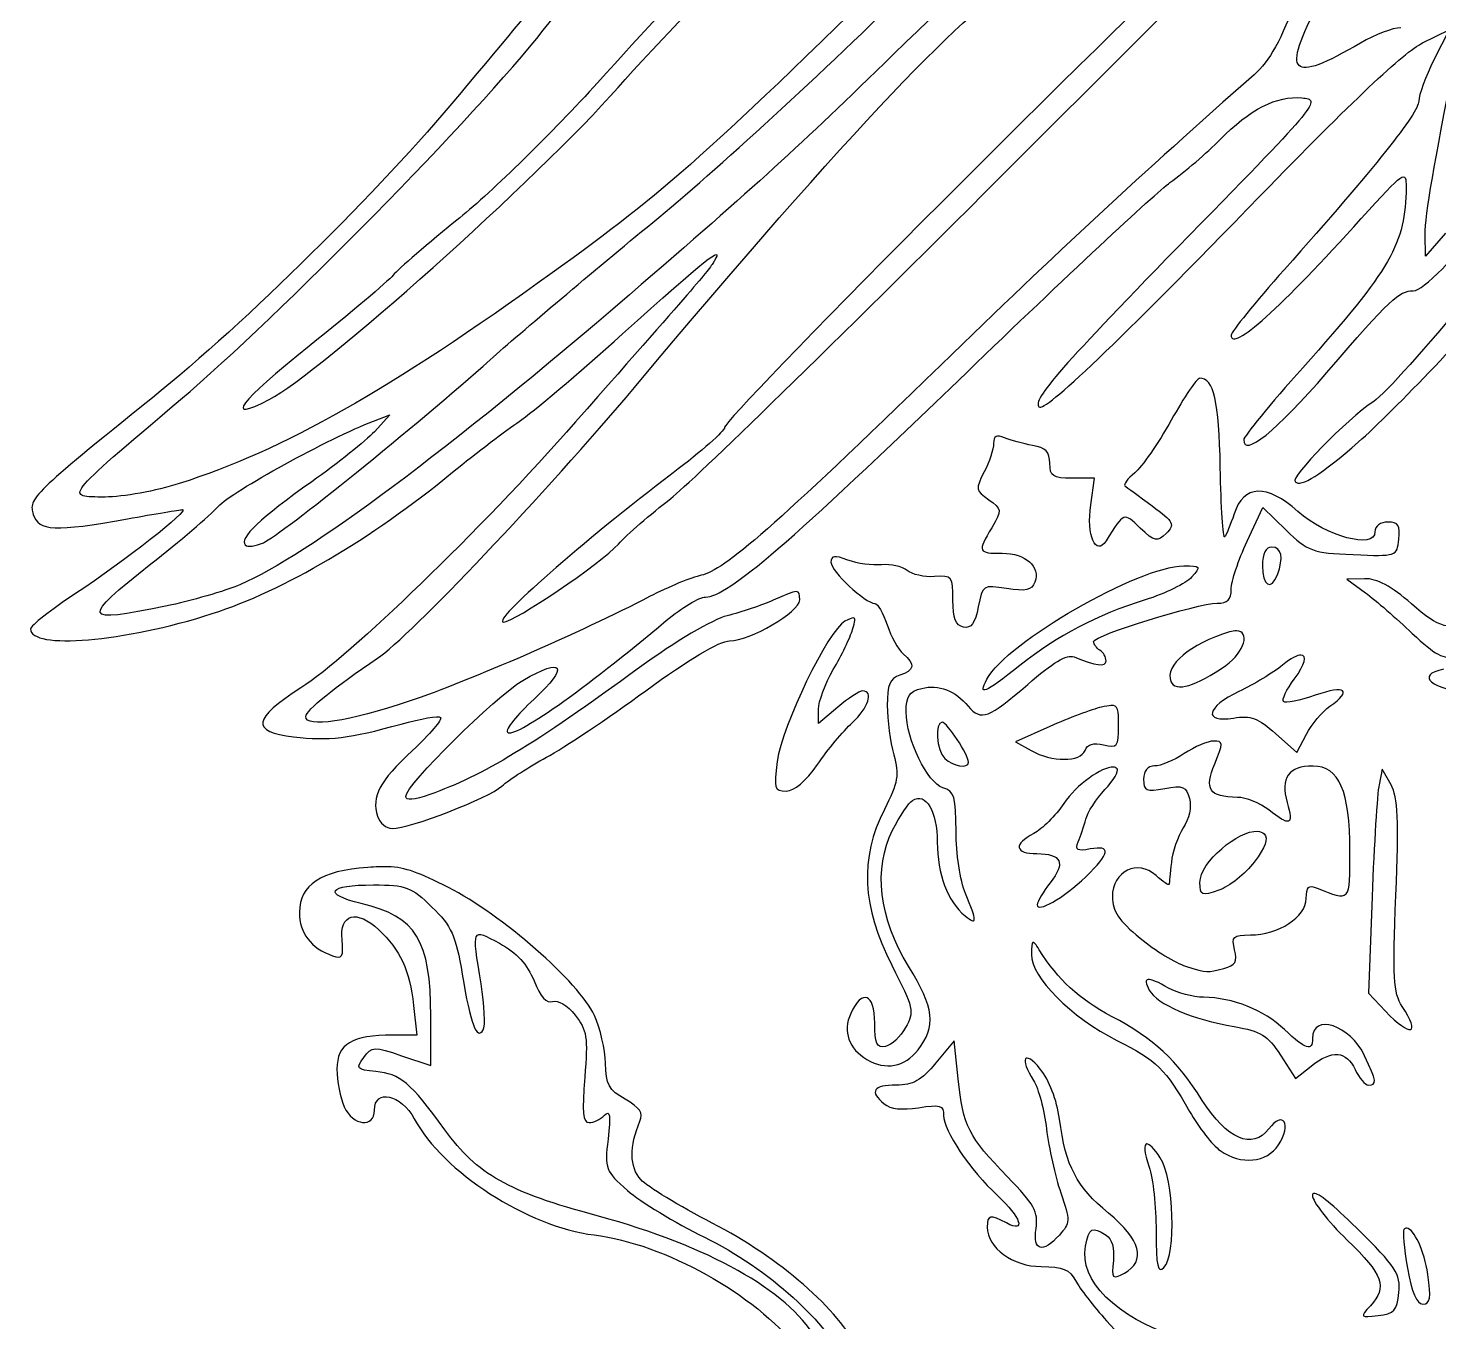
# Model space of a CAD drawing. Extents: x 18 to 597, y 6 to 390.
# Drawn here: x 22.8 to 74.4, y 129.9 to 177.2 of the extents above; entities that cross this region are included whole.
import ezdxf

# ---------------------------------------------------------------- set-up
doc = ezdxf.new("R2010")
doc.units = 0
doc.layers.add('Layer_1', color=7, linetype='CONTINUOUS')

msp = doc.modelspace()

# ---------------------------------------------------------------- linework, layer by layer
at = {"layer": 'Layer_1', "color": 7}
for points in [[(58.30204, 171.729644), (68.959236, 182.385737), (70.940854, 183.236815)], [(73.778511, 176.673494), (74.753611, 177.147537), (74.198536, 176.052275)], [(74.621319, 169.715503), (73.884344, 168.881514), (73.878282, 169.681879)], [(65.631548, 164.422183), (65.631548, 164.422183)], [(35.423297, 162.853425), (36.019715, 163.079973), (35.451409, 162.465369)], [(61.645713, 159.791424), (61.780208, 160.763767), (60.966062, 160.763767)], [(67.36457, 158.458584), (67.941692, 159.698268), (68.791667, 158.868137)], [(68.269666, 158.248021), (68.269666, 158.248021)], [(65.04671, 157.558451), (65.04671, 157.558451)], [(71.664601, 157.092121), (71.013616, 157.079443), (71.692714, 156.577838)], [(71.664601, 157.092121), (71.664601, 157.092121)], [(52.962418, 155.658962), (52.962418, 155.658962)], [(66.977065, 155.187674), (66.977065, 155.187674)], [(73.406993, 155.093414), (73.406993, 155.092864)], [(69.335715, 154.302422), (69.335715, 154.302422)], [(52.394115, 152.396318), (51.690764, 151.804315), (51.690764, 152.319147)], [(62.3882, 152.456954), (62.3882, 152.456954)], [(56.215139, 151.845104), (56.215139, 151.845104)], [(60.151919, 151.689662), (58.894046, 151.127422), (59.465656, 150.808268)], [(66.142526, 151.157738), (66.142526, 151.157738)], [(68.409673, 151.429487), (69.184131, 150.734955), (69.53305, 151.404132)], [(62.471983, 150.203034), (62.471983, 150.203034)], [(72.308971, 150.129721), (72.18991, 149.558111)], [(72.628675, 149.558111), (72.308971, 150.129721), (72.308971, 150.129721)], [(67.74491, 147.860369), (67.74491, 147.860369)], [(35.950813, 146.562808), (35.950813, 146.562808)], [(71.935797, 145.462031), (71.800201, 141.937561), (72.42142, 141.28878)], [(59.532353, 143.79681), (59.532353, 143.79681)], [(63.752456, 142.441923), (63.752456, 142.441923)], [(36.882366, 141.497692), (36.999223, 140.411246), (36.127752, 140.411246)], [(36.448007, 139.658286), (37.512955, 139.295585), (37.512955, 141.096406)], [(56.653907, 140.205092), (55.985283, 139.393703)], [(56.79998, 138.811066), (56.653907, 140.205092), (56.653907, 140.205092)], [(68.587716, 139.677026), (69.135075, 138.828705), (69.705031, 139.276843)], [(63.69954, 136.43147), (63.69954, 136.43147)], [(69.812518, 134.626241), (69.812518, 134.626241)], [(73.203043, 133.35183), (73.203043, 133.35183)], [(62.22945, 129.968471), (63.098714, 129.015971), (62.422924, 126.440143)]]:
    msp.add_lwpolyline(points, dxfattribs=at)
for points in [[(41.628881, 177.139271), (48.424231, 185.788166), (61.83772, 199.377188), (65.411062, 201.23234)], [(61.497436, 193.337833), (55.935112, 188.32472), (50.372727, 182.68999), (43.613256, 175.22049)], [(44.362356, 175.043551), (46.961408, 177.997876), (55.849974, 187.033342), (59.008145, 189.931324)], [(44.944992, 182.274942), (42.772395, 179.820295), (42.185296, 179.132006), (38.567981, 174.793849)], [(55.806687, 180.635079), (47.492948, 172.487416), (46.201883, 171.334657), (41.958508, 168.271871)], [(65.453508, 179.897553), (61.767635, 176.542721), (48.26055, 162.972828), (48.26055, 162.62467)], [(58.640486, 179.765812), (58.000163, 179.589022), (56.940617, 178.705528), (54.439123, 176.263389)], [(44.962631, 164.08539), (52.797566, 173.431811), (57.553801, 178.436968), (58.95964, 178.815516)], [(45.630702, 170.111828), (47.925392, 171.987996), (51.855297, 175.598801), (55.221849, 178.924657)], [(69.206181, 178.371236), (68.610548, 176.770325), (68.193293, 176.018742), (67.619784, 175.513186)], [(71.511914, 176.670737), (68.925491, 175.161294), (68.609893, 175.478258), (70.000481, 178.190439)], [(28.365537, 163.641663), (31.945199, 166.671062), (39.223614, 174.077902), (41.628881, 177.139271)], [(72.98421, 177.228016), (72.699776, 177.228016), (72.037397, 176.977411), (71.511914, 176.670737)], [(67.84909, 171.089683), (71.152904, 174.497039), (73.128017, 176.357166), (73.778511, 176.673494)], [(54.439123, 176.263389), (50.963051, 172.869754), (49.491036, 171.529723), (44.777423, 167.467648)], [(74.198536, 176.052275), (73.893186, 175.449691), (73.643465, 174.772127), (73.643465, 174.546354)], [(67.619784, 175.513186), (63.467101, 171.852617), (60.447922, 169.054889), (56.16553, 164.900086)], [(73.878282, 169.681879), (73.873123, 170.33907), (74.235629, 172.478241), (74.911258, 175.774461)], [(31.608889, 163.642764), (33.471287, 164.604343), (41.465286, 171.750464), (44.362356, 175.043551)], [(43.613256, 175.22049), (42.000636, 173.438491), (39.734346, 171.218695), (38.5768, 170.287663)], [(38.567981, 174.793849), (35.620616, 171.259146), (30.767872, 166.469298), (27.33201, 163.70395)], [(69.370442, 174.668723), (70.085071, 174.599503), (70.006046, 174.502968), (65.260581, 169.648255)], [(66.371281, 173.137998), (67.457374, 174.24863), (68.454589, 174.757426), (69.370442, 174.668723)], [(73.643465, 174.546354), (73.643465, 174.119211), (72.047083, 172.12011), (68.728827, 168.393137)], [(64.544552, 171.567586), (65.084065, 171.955718), (65.90621, 172.6624), (66.371281, 173.137998)], [(71.540026, 170.253489), (73.109861, 171.999471), (73.184351, 172.051451), (73.179892, 171.396709)], [(46.294918, 160.028996), (47.037631, 160.603383), (52.440812, 165.868809), (58.30204, 171.729644)], [(57.112518, 164.632746), (60.660582, 168.058876), (64.005042, 171.179457), (64.544552, 171.567586)], [(73.179892, 171.396709), (73.16593, 169.345902), (72.633724, 168.417625), (69.398004, 164.801419)], [(59.755594, 163.369914), (59.961935, 163.163582), (62.649227, 165.726876), (67.84909, 171.089683)], [(78.207526, 171.111179), (78.180003, 170.607111), (72.863877, 164.157509), (71.994779, 163.573862)], [(38.5768, 170.287663), (37.419257, 169.356657), (36.32038, 168.409906), (36.134918, 168.183677)], [(66.783037, 165.993147), (66.783037, 165.35894), (68.611039, 166.995846), (71.540026, 170.253489)], [(73.442822, 167.616475), (73.809058, 167.623655), (74.981847, 168.815889), (76.225908, 170.445863)], [(39.685296, 165.09246), (40.817238, 166.104783), (43.492587, 168.363673), (45.630702, 170.111828)], [(44.522209, 166.036691), (47.599783, 168.805514), (48.238653, 169.313813), (47.889033, 168.715598)], [(65.260581, 169.648255), (60.569128, 164.848792), (59.498185, 163.627332), (59.755594, 163.369914)], [(47.889033, 168.715598), (47.682966, 168.363004), (47.437638, 168.077926), (42.809583, 162.821455)], [(41.958508, 168.271871), (36.033157, 163.995045), (32.126987, 161.789425), (28.318133, 160.569189)], [(36.134918, 168.183677), (35.949455, 167.957425), (34.570286, 166.792999), (33.070159, 165.596272)], [(68.728827, 168.393137), (67.658813, 167.191307), (66.783037, 166.111373), (66.783037, 165.993147)], [(71.440257, 162.088888), (72.696316, 163.188039), (75.82918, 166.482653), (76.790903, 167.715693)], [(44.777423, 167.467648), (38.265749, 161.856046), (32.980399, 157.923113), (30.554414, 156.883211)], [(70.276641, 164.622826), (72.622481, 167.332766), (72.911321, 167.605948), (73.442822, 167.616475)], [(33.070159, 165.596272), (30.492452, 163.539908), (29.915522, 162.768468), (31.608889, 163.642764)], [(40.749141, 162.842952), (41.208492, 163.145672), (42.906332, 164.582934), (44.522209, 166.036691)], [(31.395018, 158.408975), (32.061652, 158.713183), (37.038861, 162.725717), (39.685296, 165.09246)], [(56.16553, 164.900086), (50.11643, 159.031244), (48.235791, 157.382807), (47.401757, 157.216696)], [(47.563264, 156.418538), (48.353083, 156.418538), (50.672551, 158.414123), (57.112518, 164.632746)], [(69.398004, 164.801419), (68.211483, 163.475375), (67.240548, 162.291162), (67.240548, 162.169917)], [(67.240548, 162.169917), (67.240548, 161.520755), (68.407574, 162.463648), (70.276641, 164.622826)], [(35.568819, 154.188319), (36.739491, 154.972539), (41.73855, 160.239342), (44.962631, 164.08539)], [(65.631548, 164.422183), (65.532, 164.422183), (65.063009, 163.72933), (64.589203, 162.882087)], [(66.385612, 161.151822), (66.338938, 163.599381), (66.149014, 164.422183), (65.631548, 164.422183)], [(27.33201, 163.70395), (22.962873, 160.187492), (22.792158, 160.020495), (22.976306, 159.4403)], [(25.602847, 160.077504), (24.115711, 160.077504), (24.042687, 159.98329), (28.365537, 163.641663)], [(71.994779, 163.573862), (70.991778, 162.900296), (68.947233, 160.80995), (69.121294, 160.635886)], [(29.738063, 159.731892), (30.243859, 160.28181), (33.810535, 162.240229), (35.423297, 162.853425)], [(42.809583, 162.821455), (39.316189, 158.853707), (34.579348, 154.271487), (32.763686, 153.102977)], [(38.31332, 160.982049), (39.193721, 161.702833), (40.289788, 162.540254), (40.749141, 162.842952)], [(48.26055, 162.62467), (48.26055, 162.492632), (47.411358, 161.742539), (46.373742, 160.957244)], [(64.589203, 162.882087), (64.115394, 162.034845), (63.514915, 161.16877), (63.254709, 160.957795)], [(35.451409, 162.465369), (35.138865, 162.127341), (34.107907, 161.304558), (33.160561, 160.636987)], [(58.093681, 162.034317), (58.093681, 161.825972), (57.939697, 161.357788), (57.751376, 160.993623)], [(58.493863, 162.242126), (58.204907, 162.365703), (58.093681, 162.307861), (58.093681, 162.034317)], [(59.522981, 161.962661), (59.177109, 162.022024), (58.713963, 162.147979), (58.493863, 162.242126)], [(69.121294, 160.635886), (69.331546, 160.425639), (70.063645, 160.884248), (71.440257, 162.088888)], [(60.151919, 161.309469), (60.151919, 161.726207), (60.003182, 161.880224), (59.522981, 161.962661)], [(29.520885, 155.816059), (32.149257, 156.665497), (35.306886, 158.520653), (38.31332, 160.982049)], [(46.373742, 160.957244), (43.089562, 158.471702), (39.72702, 155.518176), (40.170365, 155.509032)], [(57.751376, 160.993623), (57.429781, 160.371715), (57.439362, 160.309835), (57.915088, 159.976632)], [(60.966062, 160.763767), (60.260174, 160.763767), (60.151919, 160.836431), (60.151919, 161.309469)], [(63.254709, 160.957795), (62.994503, 160.746819), (62.832982, 160.53552), (62.895869, 160.48816)], [(66.544362, 158.618988), (66.484638, 158.559259), (66.413326, 159.699208), (66.385612, 161.151822)], [(28.318133, 160.569189), (27.474321, 160.298871), (26.252249, 160.077504), (25.602847, 160.077504)], [(33.160561, 160.636987), (31.293438, 159.321324), (30.493132, 158.560105), (30.729149, 158.324088)], [(62.895869, 160.48816), (62.958751, 160.4408), (63.405303, 160.110561), (63.888606, 159.754492)], [(69.225473, 159.547234), (68.09543, 160.564267), (67.236103, 160.532125), (66.889424, 159.459593)], [(44.372829, 158.355508), (44.687256, 158.701815), (45.552205, 159.454631), (46.294918, 160.028996)], [(57.915088, 159.976632), (58.406617, 159.632338), (58.410351, 159.60216), (58.029187, 158.956884)], [(22.976306, 159.4403), (23.170454, 158.828592), (23.767214, 158.800801), (26.421953, 159.280446)], [(28.431685, 159.615585), (28.726754, 159.622949), (26.300594, 157.717522), (24.526324, 156.548623)], [(26.421953, 159.280446), (27.428125, 159.462246), (28.332461, 159.613045), (28.431685, 159.615585)], [(27.279644, 157.63121), (28.317255, 158.444699), (29.423634, 159.390022), (29.738063, 159.731892)], [(62.2074, 158.476774), (61.83249, 157.886813), (61.492062, 158.683606), (61.645713, 159.791424)], [(63.460314, 158.940899), (62.839205, 159.524411), (62.883751, 159.541098), (62.2074, 158.476774)], [(63.888606, 159.754492), (64.687605, 159.165813), (64.734731, 159.074311), (64.407852, 158.747422)], [(66.889424, 159.459593), (66.759269, 159.056941), (66.604083, 158.678718), (66.544362, 158.618988)], [(72.042734, 158.799788), (72.042734, 158.157806), (70.23722, 158.636672), (69.225473, 159.547234)], [(58.029187, 158.956884), (57.500969, 158.062694), (57.518102, 158.019266), (58.408423, 158.019266)], [(64.407852, 158.747422), (64.080974, 158.420552), (63.995365, 158.438247), (63.460314, 158.940899)], [(72.515126, 159.163036), (72.235915, 159.163039), (72.042734, 159.014331), (72.042734, 158.799788)], [(72.915309, 158.534101), (72.973588, 159.040594), (72.895717, 159.163036), (72.515126, 159.163036)], [(30.729149, 158.324088), (30.811693, 158.241538), (31.1115, 158.279616), (31.395018, 158.408975)], [(66.785242, 156.704618), (66.786472, 156.987605), (67.047214, 157.776812), (67.36457, 158.458584)], [(68.791667, 158.868137), (69.583912, 158.094619), (69.750359, 158.033992), (71.242369, 157.971861)], [(71.242369, 157.971861), (72.837373, 157.905406), (72.843209, 157.907486), (72.915309, 158.534101)], [(40.170365, 155.509032), (40.562894, 155.500912), (43.726955, 157.64419), (44.372829, 158.355508)], [(52.766736, 157.772872), (52.278463, 157.958509), (52.148272, 157.941418), (52.148272, 157.691293)], [(58.408423, 158.019266), (59.270654, 158.019266), (59.820206, 157.533942), (59.601806, 156.964791)], [(68.269666, 158.248021), (68.040989, 158.248021), (67.926811, 158.019658), (67.926811, 157.562309)], [(68.473616, 157.237643), (68.708784, 157.850469), (68.628695, 158.248021), (68.269666, 158.248021)], [(27.808811, 156.086154), (24.750449, 155.454416), (24.698119, 155.607273), (27.279644, 157.63121)], [(52.148272, 157.691293), (52.148272, 157.365955), (53.401553, 156.189783), (53.748452, 156.189783)], [(53.995947, 157.601444), (53.660314, 157.566229), (53.107122, 157.643462), (52.766736, 157.772872)], [(54.934115, 157.393085), (54.753693, 157.542821), (54.331582, 157.63664), (53.995947, 157.601444)], [(55.93457, 157.169842), (55.564738, 157.142884), (55.114537, 157.243324), (54.934115, 157.393085)], [(57.850594, 153.419374), (58.575773, 154.774368), (63.400951, 157.549758), (65.04671, 157.558451)], [(65.04671, 157.558451), (65.673718, 157.561789), (65.689652, 157.538509), (65.335548, 157.147244)], [(67.926811, 157.562309), (67.926811, 156.829242), (68.244435, 156.64041), (68.473616, 157.237643)], [(30.554414, 156.883211), (29.985067, 156.639168), (28.74958, 156.280481), (27.808811, 156.086154)], [(47.401757, 157.216696), (47.056514, 157.147956), (46.208346, 156.797215), (45.516602, 156.437831)], [(56.607052, 156.309397), (56.607052, 157.174383), (56.574174, 157.216451), (55.93457, 157.169842)], [(58.572135, 156.731627), (57.702394, 156.870686), (57.684024, 156.858892), (57.534198, 156.060246)], [(59.601806, 156.964791), (59.488728, 156.670119), (59.268961, 156.620194), (58.572135, 156.731627)], [(65.335548, 157.147244), (65.129207, 156.919231), (64.367207, 156.54669), (63.642215, 156.319317)], [(73.37392, 156.173248), (72.646938, 156.813169), (72.111754, 157.100813), (71.664601, 157.092121)], [(24.526324, 156.548623), (23.619463, 155.951187), (22.877639, 155.370785), (22.877639, 155.25878)], [(45.516602, 156.437831), (42.974427, 155.117022), (38.938818, 153.361654), (36.724717, 152.613497)], [(46.126245, 155.561398), (46.686611, 156.033042), (47.333208, 156.418538), (47.563264, 156.418538)], [(50.040424, 156.309947), (49.627401, 156.124536), (48.868968, 155.867796), (48.35481, 155.739441)], [(48.44135, 154.817808), (49.186448, 154.817808), (51.004501, 155.878912), (51.004501, 156.313805)], [(51.004501, 156.313805), (51.004501, 156.726324), (50.96714, 156.725999), (50.040424, 156.309947)], [(56.994558, 155.323273), (56.708573, 155.379938), (56.607052, 155.637618), (56.607052, 156.309397)], [(63.642215, 156.319317), (61.849937, 155.757277), (60.464302, 155.032483), (59.058858, 153.921532)], [(66.268755, 156.193091), (66.650083, 156.190963), (66.783548, 156.323302), (66.785242, 156.704618)], [(71.692714, 156.577838), (72.066088, 156.301828), (72.837545, 155.633797), (73.406993, 155.093414)], [(22.877639, 155.25878), (22.877639, 154.4894), (26.306368, 154.77721), (29.520885, 155.816059)], [(53.748452, 156.189783), (53.854821, 156.189783), (54.057937, 155.838298), (54.199897, 155.40816)], [(57.534198, 156.060246), (57.421673, 155.46043), (57.280088, 155.266699), (56.994558, 155.323273)], [(61.752647, 154.795207), (61.752647, 155.017322), (65.563775, 156.196985), (66.268755, 156.193091)], [(75.759028, 155.613211), (74.731135, 155.181152), (74.417019, 155.255071), (73.37392, 156.173248)], [(40.315885, 151.481303), (40.563518, 151.23367), (43.105316, 153.018779), (46.126245, 155.561398)], [(48.35481, 155.739441), (47.819135, 155.60569), (46.451774, 154.79777), (45.152248, 153.847118)], [(52.660903, 155.533836), (52.042153, 155.202694), (50.362736, 151.731256), (50.184843, 150.415801)], [(52.962418, 155.658962), (52.90673, 155.658655), (52.809575, 155.613398), (52.660903, 155.533836)], [(52.940921, 155.237833), (53.03288, 155.535228), (53.055232, 155.659473), (52.962418, 155.658962)], [(54.199897, 155.40816), (54.341855, 154.978019), (54.607474, 154.50215), (54.789697, 154.350927)], [(45.374388, 152.996594), (46.934117, 154.138575), (48.078221, 154.817808), (48.44135, 154.817808)], [(52.233158, 153.768844), (52.531535, 154.282999), (52.850082, 154.944054), (52.940921, 155.237833)], [(61.980851, 154.474953), (61.855079, 154.55268), (61.752647, 154.696695), (61.752647, 154.795207)], [(66.726263, 155.147435), (65.277464, 154.700513), (64.35274, 153.921854), (64.577076, 153.337244)], [(66.584601, 153.924286), (67.300119, 154.433782), (67.467627, 155.171948), (66.977065, 155.187674)], [(66.977065, 155.187674), (66.906987, 155.18992), (66.823525, 155.177438), (66.726263, 155.147435)], [(73.406993, 155.092864), (74.243534, 154.299018), (74.551684, 154.138067), (75.013233, 154.253913)], [(40.883086, 153.373623), (42.37379, 154.250137), (42.589278, 153.890764), (41.292089, 152.692321)], [(54.789697, 154.350927), (55.243713, 153.974116), (55.204944, 153.732333), (54.663467, 153.560485)], [(59.344388, 153.230858), (60.24849, 154.022006), (60.783656, 154.338665), (61.037721, 154.23352)], [(62.209604, 154.091859), (62.209604, 154.224856), (62.106621, 154.397226), (61.980851, 154.474953)], [(69.335715, 154.302422), (69.205097, 154.303695), (68.976014, 154.188799), (68.66599, 153.937517)], [(69.090977, 153.424886), (69.498247, 153.97575), (69.553413, 154.300299), (69.335715, 154.302422)], [(32.939522, 152.054564), (32.939522, 152.27391), (34.018714, 153.149905), (35.568819, 154.188319)], [(45.152248, 153.847118), (41.296587, 151.026522), (39.408659, 149.884422), (37.477677, 149.203129)], [(51.690764, 152.319147), (51.690764, 152.60227), (51.934785, 153.254714), (52.233158, 153.768844)], [(59.058858, 153.921532), (57.744939, 152.882957), (57.511603, 152.785943), (57.850594, 153.419374)], [(61.037721, 154.23352), (61.830929, 153.905256), (62.209604, 153.859705), (62.209604, 154.091859)], [(64.577076, 153.337244), (64.732253, 152.932854), (65.512084, 153.160582), (66.584601, 153.924286)], [(68.66599, 153.937517), (68.322179, 153.658831), (67.603647, 153.223464), (67.069118, 152.970135)], [(74.552418, 153.787586), (73.490209, 153.554293), (74.074607, 153.072128), (75.65099, 152.881388)], [(36.597937, 149.135331), (36.597937, 149.546876), (39.857113, 152.770378), (40.883086, 153.373623)], [(54.663467, 153.560485), (54.301844, 153.445711), (54.206767, 153.214884), (54.207613, 152.458608)], [(55.468243, 153.083685), (56.084366, 153.238314), (56.691014, 153.005015), (57.168742, 152.429392)], [(57.168742, 152.429392), (57.626487, 151.877851), (57.923447, 151.987412), (59.344388, 153.230858)], [(68.694653, 152.601923), (68.627506, 152.669064), (68.805851, 153.039223), (69.090977, 153.424886)], [(70.390743, 152.429392), (71.228094, 153.015898), (70.968458, 153.213016), (69.857716, 152.834536)], [(32.763686, 153.102977), (30.98417, 151.957748), (30.916677, 151.501569), (32.497999, 151.314284)], [(41.292089, 152.692321), (40.666707, 152.11455), (40.227589, 151.569593), (40.315885, 151.481303)], [(41.743534, 150.562977), (42.372393, 150.899657), (44.006087, 151.994767), (45.374388, 152.996594)], [(53.309131, 152.988325), (53.193007, 152.988325), (52.781079, 152.721929), (52.394115, 152.396318)], [(52.923832, 151.828016), (53.513665, 152.376678), (53.717043, 152.988325), (53.309131, 152.988325)], [(54.897184, 152.220483), (54.893137, 152.799625), (55.003596, 152.967059), (55.468243, 153.083685)], [(67.069118, 152.970135), (65.865784, 152.399866), (65.743988, 151.816778), (66.86627, 151.998893)], [(69.857716, 152.834536), (69.284929, 152.639382), (68.761796, 152.534785), (68.694653, 152.601923)], [(36.724717, 152.613497), (34.506335, 151.86392), (32.939522, 151.632614), (32.939522, 152.054564)], [(54.207613, 152.458608), (54.208313, 151.932565), (54.31499, 151.120172), (54.444635, 150.653376)], [(56.243251, 149.450624), (55.672651, 149.631712), (54.904239, 151.21287), (54.897184, 152.220483)], [(62.038176, 152.395768), (61.692307, 152.316602), (60.843662, 151.998992), (60.151919, 151.689662)], [(62.3882, 152.456954), (62.301264, 152.45331), (62.187404, 152.42992), (62.038176, 152.395768)], [(62.667114, 151.710609), (62.667114, 152.301139), (62.649004, 152.467881), (62.3882, 152.456954)], [(69.53305, 151.404132), (69.724809, 151.772), (70.110861, 152.233349), (70.390743, 152.429392)], [(32.497999, 151.314284), (33.79941, 151.160157), (34.523245, 151.245845), (36.428164, 151.778957)], [(36.428164, 151.778957), (37.152157, 151.981565), (37.802044, 152.089605), (37.872348, 152.019286)], [(37.872348, 152.019286), (37.942658, 151.948993), (37.482091, 151.407338), (36.849293, 150.815434)], [(51.655486, 150.301702), (52.025479, 150.836231), (52.596042, 151.5231), (52.923832, 151.828016)], [(56.215139, 151.845104), (55.932699, 151.845104), (56.005705, 150.823133), (56.309949, 150.51888)], [(57.178662, 150.380524), (57.178662, 150.647957), (56.391175, 151.845104), (56.215139, 151.845104)], [(62.119205, 151.018281), (62.621801, 150.892144), (62.667114, 150.949619), (62.667114, 151.710609)], [(66.86627, 151.998893), (67.498663, 152.101523), (67.772661, 152.000329), (68.409673, 151.429487)], [(66.142526, 151.157738), (65.928844, 151.156914), (65.445521, 150.951784), (65.068207, 150.701884)], [(66.182765, 150.325403), (66.5039, 151.093981), (66.500753, 151.159996), (66.142526, 151.157738)], [(36.849293, 150.815434), (35.617435, 149.66316), (35.338608, 149.140227), (35.568819, 148.414891)], [(54.444635, 150.653376), (54.648695, 149.918641), (54.602233, 149.65103), (54.100126, 148.660182)], [(59.465656, 150.808268), (60.226519, 150.383715), (61.276645, 150.386913), (61.440658, 150.81433)], [(61.440658, 150.81433), (61.529349, 151.04545), (61.748306, 151.111375), (62.119205, 151.018281)], [(65.068207, 150.701884), (64.69089, 150.452013), (64.201861, 150.246028), (63.981762, 150.246028)], [(40.115242, 149.514014), (40.381662, 149.754033), (41.114678, 150.22632), (41.743534, 150.562977)], [(50.184843, 150.415801), (50.050601, 149.423144), (50.078965, 149.329909), (50.510612, 149.329909)], [(50.510612, 149.329909), (50.808317, 149.329909), (51.231473, 149.689124), (51.655486, 150.301702)], [(56.309949, 150.51888), (56.594279, 150.234544), (57.178662, 150.141419), (57.178662, 150.380524)], [(62.471983, 150.203034), (62.064934, 150.227119), (61.124002, 149.563352), (60.659589, 148.872399)], [(62.16716, 149.384479), (62.486805, 149.729025), (62.685967, 150.072819), (62.61034, 150.148463)], [(62.61034, 150.148463), (62.576902, 150.181898), (62.530135, 150.199594), (62.471983, 150.203034)], [(63.981762, 150.246028), (63.727474, 150.245065), (63.581579, 150.068301), (63.581579, 149.761509)], [(67.011793, 149.0995), (65.974135, 149.115073), (65.790459, 149.386486), (66.182765, 150.325403)], [(69.778341, 150.244374), (68.880022, 150.244374), (68.57216, 149.811445), (68.830252, 148.911537)], [(71.128269, 147.142136), (71.128269, 149.323748), (70.727598, 150.244374), (69.778341, 150.244374)], [(63.581579, 149.761509), (63.581579, 149.336928), (63.67515, 149.296198), (64.354383, 149.423615)], [(36.09909, 147.962342), (36.784847, 147.970938), (39.617021, 149.06517), (40.115242, 149.514014)], [(37.477677, 149.203129), (36.899173, 148.999015), (36.597937, 148.975624), (36.597937, 149.135331)], [(55.12759, 148.990912), (55.620641, 149.295644), (56.035442, 148.596247), (56.035442, 147.460737)], [(56.721705, 147.855958), (56.721705, 149.119366), (56.662117, 149.317672), (56.243251, 149.450624)], [(61.466566, 148.300788), (61.532242, 148.55233), (61.847521, 149.039912), (62.16716, 149.384479)], [(64.354383, 149.423615), (65.023642, 149.549182), (65.144546, 149.500103), (65.261132, 149.054302)], [(68.155563, 148.643646), (67.841137, 148.889586), (67.326222, 149.094702), (67.011793, 149.0995)], [(72.18991, 149.558111), (72.124666, 149.24382), (72.010417, 147.400604), (71.935797, 145.462031)], [(72.804514, 145.51109), (72.91891, 148.271889), (72.882876, 149.104168), (72.628675, 149.558111)], [(54.100126, 148.660182), (53.192172, 146.868418), (53.274934, 145.106736), (54.368017, 142.97109)], [(54.403845, 147.896748), (54.668807, 148.416116), (54.994511, 148.908678), (55.12759, 148.990912)], [(60.659589, 148.872399), (60.363718, 148.432197), (59.87111, 147.940004), (59.564874, 147.778787)], [(65.261132, 149.054302), (65.338858, 148.757068), (65.241416, 148.30428), (65.030725, 147.982738)], [(68.830252, 148.911537), (69.070677, 148.073213), (68.947304, 148.024346), (68.155563, 148.643646)], [(35.568819, 148.414891), (35.648657, 148.163346), (35.887465, 147.959523), (36.09909, 147.962342)], [(61.193164, 147.472314), (61.277616, 147.67636), (61.400888, 148.049244), (61.466566, 148.300788)], [(54.986479, 142.929196), (53.903451, 144.683848), (53.69065, 146.498788), (54.403845, 147.896748)], [(57.064563, 145.591565), (56.875906, 146.043109), (56.721705, 147.062293), (56.721705, 147.855958)], [(59.564874, 147.778787), (58.810203, 147.381464), (58.863473, 147.042916), (59.68063, 147.042916)], [(65.030725, 147.982738), (64.830133, 147.676589), (64.634451, 147.108332), (64.595815, 146.719904)], [(65.639817, 145.986236), (65.639817, 146.739117), (67.061351, 147.908014), (67.74491, 147.860369)], [(67.98634, 147.760598), (68.152975, 147.59396), (68.043817, 147.282604), (67.626397, 146.735338)], [(67.74491, 147.860369), (67.842559, 147.853562), (67.925103, 147.821835), (67.98634, 147.760598)], [(56.035442, 147.460737), (56.035442, 146.304986), (56.416465, 145.29412), (57.049678, 144.768602)], [(59.68063, 147.042916), (60.582073, 147.042916), (60.736285, 146.705398), (60.16625, 145.980724)], [(61.624766, 147.213242), (61.152969, 147.123053), (61.069316, 147.173068), (61.193164, 147.472314)], [(61.466566, 146.20066), (62.361326, 147.047558), (62.410656, 147.363458), (61.624766, 147.213242)], [(69.927721, 145.783942), (71.142293, 145.28394), (71.128269, 145.268051), (71.128269, 147.142136)], [(35.21108, 146.540207), (33.493764, 146.41599), (32.710769, 145.902653), (32.710769, 144.900894)], [(35.950813, 146.562808), (35.733815, 146.57095), (35.496909, 146.56088), (35.21108, 146.540207)], [(38.161186, 145.804335), (37.075133, 146.351322), (36.601801, 146.538384), (35.950813, 146.562808)], [(64.037986, 146.243654), (63.365518, 146.852226), (62.438359, 146.399443), (62.438359, 145.462581)], [(64.595815, 146.719904), (64.557182, 146.331498), (64.518944, 145.972139), (64.510928, 145.921192)], [(67.626397, 146.735338), (67.296679, 146.303073), (66.714624, 145.840824), (66.333246, 145.707872)], [(59.694408, 145.174847), (59.694408, 144.865907), (60.626264, 145.405301), (61.466566, 146.20066)], [(64.510928, 145.921192), (64.502899, 145.870265), (64.290039, 146.01555), (64.037986, 146.243654)], [(66.333246, 145.707872), (65.693584, 145.484891), (65.639817, 145.506613), (65.639817, 145.986236)], [(34.972955, 145.219498), (33.530938, 145.565437), (33.749465, 145.899695), (35.417785, 145.899695)], [(35.417785, 145.899695), (36.605518, 145.899695), (36.802114, 145.825437), (37.557052, 145.092164)], [(43.498603, 141.128376), (42.944342, 142.330637), (40.085495, 144.835277), (38.161186, 145.804335)], [(57.049678, 144.768602), (57.496041, 144.398146), (57.498686, 144.552578), (57.064563, 145.591565)], [(60.16625, 145.980724), (59.906535, 145.650541), (59.694408, 145.288066), (59.694408, 145.174847)], [(69.527539, 145.401949), (69.527539, 145.833068), (69.612228, 145.913829), (69.927721, 145.783942)], [(73.037677, 141.460207), (72.711685, 141.957737), (72.680003, 142.506205), (72.804514, 145.51109)], [(34.268503, 143.893273), (34.176013, 144.842711), (34.804773, 145.015866), (35.611263, 144.262586)], [(37.512955, 141.096406), (37.512955, 143.87925), (36.98463, 144.736903), (34.972955, 145.219498)], [(37.557052, 145.092164), (38.273155, 144.396602), (38.426641, 144.055492), (38.662791, 142.633746)], [(62.438359, 145.462581), (62.438359, 144.940608), (62.668999, 144.597564), (63.453145, 143.955009)], [(67.486939, 144.070212), (68.511443, 144.070212), (69.527539, 144.733437), (69.527539, 145.401949)], [(32.710769, 144.900894), (32.710769, 144.137074), (33.127273, 143.590175), (33.925645, 143.306228)], [(35.611263, 144.262586), (36.399419, 143.526413), (36.744964, 142.774567), (36.882366, 141.497692)], [(39.350707, 142.287031), (39.016353, 144.347442), (39.00374, 144.320476), (40.024293, 143.76539)], [(63.453145, 143.955009), (64.011378, 143.497589), (64.757591, 143.036475), (65.111201, 142.9303)], [(66.910368, 143.529469), (66.789478, 144.011107), (66.852303, 144.070212), (67.486939, 144.070212)], [(33.925645, 143.306228), (34.27848, 143.180755), (34.329418, 143.267962), (34.268503, 143.893273)], [(40.024293, 143.76539), (40.653329, 143.423243), (41.045209, 142.997816), (41.289331, 142.39066)], [(59.532353, 143.79681), (59.493875, 143.773862), (59.485093, 143.632254), (59.478884, 143.354734)], [(59.764964, 143.525061), (59.63924, 143.723914), (59.570829, 143.819757), (59.532353, 143.79681)], [(62.409697, 141.094202), (61.203338, 141.737191), (60.468008, 142.413147), (59.764964, 143.525061)], [(66.514596, 142.846514), (66.93822, 142.959959), (67.018501, 143.098623), (66.910368, 143.529469)], [(54.368017, 142.97109), (55.177363, 141.389801), (55.204953, 141.268005), (54.878441, 140.686303)], [(55.332644, 139.870503), (56.003046, 140.722777), (55.925613, 141.407683), (54.986479, 142.929196)], [(59.478884, 143.354734), (59.460553, 142.535115), (60.926847, 141.061385), (62.603174, 140.214461)], [(65.111201, 142.9303), (65.948667, 142.678894), (65.89951, 142.681798), (66.514596, 142.846514)], [(38.662791, 142.633746), (38.966411, 140.805785), (39.191384, 140.210849), (39.431736, 140.59976)], [(41.289331, 142.39066), (41.528241, 141.796447), (41.749184, 141.55215), (41.970633, 141.637149)], [(63.752456, 142.441923), (63.639152, 142.430185), (63.655643, 142.301153), (63.788284, 142.053314)], [(64.496597, 142.126627), (64.109208, 142.348078), (63.86576, 142.45366), (63.752456, 142.441923)], [(39.431736, 140.59976), (39.51574, 140.735661), (39.479243, 141.494946), (39.350707, 142.287031)], [(53.749002, 140.852219), (53.749002, 141.934561), (53.28784, 142.116377), (52.869812, 141.198932)], [(63.788284, 142.053314), (64.062421, 141.541084), (65.376637, 140.977068), (66.89714, 140.719374)], [(65.77707, 141.791488), (65.387079, 141.795947), (64.811027, 141.946888), (64.496597, 142.126627)], [(41.970633, 141.637149), (42.159784, 141.709731), (42.506113, 141.501324), (42.78974, 141.144361)], [(68.737647, 140.609132), (67.96475, 141.335953), (66.855295, 141.779127), (65.77707, 141.791488)], [(72.42142, 141.28878), (73.357065, 140.312153), (73.723204, 140.413973), (73.037677, 141.460207)], [(42.78974, 141.144361), (43.225853, 140.595518), (43.265818, 140.339164), (43.144172, 138.867844)], [(43.900437, 139.382126), (43.890314, 139.885212), (43.709378, 140.671162), (43.498603, 141.128376)], [(52.869812, 141.198932), (52.571433, 140.544049), (52.798156, 139.902222), (53.465676, 139.513314)], [(54.140916, 139.996179), (53.822115, 139.934802), (53.749002, 140.095302), (53.749002, 140.852219)], [(65.723603, 138.025585), (64.769498, 139.527295), (63.983255, 140.255511), (62.409697, 141.094202)], [(71.664601, 139.652774), (71.132265, 140.774588), (69.756294, 141.229208), (69.756294, 140.283363)], [(36.127752, 140.411246), (34.626223, 140.411246), (34.082742, 140.081388), (34.082742, 139.169909)], [(54.878441, 140.686303), (54.688717, 140.348277), (54.356691, 140.037751), (54.140916, 139.996179)], [(66.89714, 140.719374), (67.870028, 140.554497), (68.121863, 140.399275), (68.587716, 139.677026)], [(69.756294, 140.283363), (69.756294, 139.799578), (69.517497, 139.875769), (68.737647, 140.609132)], [(35.063907, 139.58773), (35.36718, 139.9996), (35.437236, 140.002696), (36.448007, 139.658286)], [(53.465676, 139.513314), (54.151468, 139.113772), (54.841264, 139.24581), (55.332644, 139.870503)], [(59.800795, 139.169909), (59.210406, 139.892135), (59.030622, 139.577325), (59.558259, 138.745472)], [(62.603174, 140.214461), (64.071974, 139.472386), (64.372038, 139.179411), (65.261685, 137.620441)], [(69.705031, 139.276843), (70.473722, 139.881507), (71.001879, 139.841437), (71.315131, 139.153924)], [(35.499918, 139.078407), (34.802233, 139.14774), (34.768815, 139.186978), (35.063907, 139.58773)], [(44.626389, 138.064721), (44.027045, 138.40586), (43.916016, 138.607787), (43.900437, 139.382126)], [(55.985283, 139.393703), (55.456415, 138.75211), (55.151895, 138.581761), (54.532279, 138.581761)], [(71.80902, 138.581761), (72.124725, 138.581761), (72.105794, 138.723047), (71.664601, 139.652774)], [(34.082742, 139.169909), (34.082742, 138.732524), (34.201916, 138.112772), (34.347878, 137.792422)], [(38.02724, 136.95237), (36.754206, 138.694602), (36.404618, 138.988513), (35.499918, 139.078407)], [(43.144172, 138.867844), (43.039134, 137.597415), (43.075699, 137.209788), (43.301268, 137.209788)], [(58.606312, 135.229821), (57.170645, 136.707774), (56.980424, 137.084682), (56.79998, 138.811066)], [(60.504146, 137.340426), (60.409915, 138.042984), (60.132643, 138.763941), (59.800795, 139.169909)], [(71.315131, 139.153924), (71.458393, 138.839494), (71.680553, 138.581761), (71.80902, 138.581761)], [(35.454717, 137.667296), (35.454717, 138.461531), (36.427201, 138.24862), (36.912132, 137.348142)], [(54.532279, 138.581761), (53.689868, 138.581761), (53.542669, 138.351634), (54.09296, 137.894947)], [(59.558259, 138.745472), (59.734947, 138.466922), (59.947398, 137.672777), (60.0301, 136.981033)], [(34.347878, 137.792422), (34.668406, 137.088946), (35.454717, 137.000043), (35.454717, 137.667296)], [(45.164375, 137.264359), (45.291968, 137.562478), (45.157525, 137.762413), (44.626389, 138.064721)], [(54.09296, 137.894947), (54.316359, 137.709539), (54.758045, 137.660706), (55.350833, 137.75549)], [(55.350833, 137.75549), (56.143082, 137.882177), (56.264198, 137.844591), (56.264198, 137.473268)], [(68.156116, 136.982136), (67.567113, 136.201278), (66.626415, 136.604619), (65.723603, 138.025585)], [(36.912132, 137.348142), (37.959095, 135.40406), (41.049377, 133.411173), (43.493092, 133.104335)], [(43.301268, 137.209788), (43.463168, 137.209788), (43.716476, 137.330644), (43.864059, 137.478229)], [(43.864059, 137.478229), (44.069387, 137.683557), (44.100423, 137.479536), (43.997451, 136.610066)], [(45.195242, 135.127296), (44.781501, 135.584487), (44.770559, 136.344165), (45.164375, 137.264359)], [(56.264198, 137.473268), (56.264198, 136.921337), (57.24547, 135.464709), (58.234241, 134.54907)], [(62.296698, 133.904147), (61.127061, 134.862571), (60.735927, 135.612371), (60.504146, 137.340426)], [(65.261685, 137.620441), (65.599299, 137.028833), (66.102476, 136.386159), (66.3801, 136.191691)], [(68.512752, 136.3995), (69.009283, 137.157306), (68.686285, 137.684994), (68.156116, 136.982136)], [(43.647981, 133.790598), (40.294865, 134.702306), (39.236317, 135.297651), (38.02724, 136.95237)], [(60.0301, 136.981033), (60.112806, 136.289289), (60.347417, 135.238147), (60.551548, 134.644981)], [(43.997451, 136.610066), (43.868021, 135.517251), (43.895318, 135.445594), (44.712379, 134.728217)], [(63.69954, 136.43147), (63.58178, 136.421338), (63.595225, 136.12818), (63.783876, 135.58701)], [(64.192325, 135.923803), (63.962077, 136.275731), (63.791129, 136.439353), (63.69954, 136.43147)], [(66.3801, 136.191691), (67.150062, 135.652384), (68.082665, 135.74311), (68.512752, 136.3995)], [(64.324066, 131.914814), (64.784424, 132.375183), (64.692917, 135.158673), (64.192325, 135.923803)], [(59.64866, 133.343011), (59.737275, 133.946783), (59.585575, 134.221729), (58.606312, 135.229821)], [(63.783876, 135.58701), (63.924188, 135.184516), (64.03909, 134.129468), (64.03909, 133.242692)], [(44.712379, 134.728217), (45.179618, 134.317973), (46.442153, 133.552295), (47.517513, 133.026614)], [(47.809658, 133.536488), (46.602661, 134.156474), (45.425992, 134.872322), (45.195242, 135.127296)], [(60.551548, 134.644981), (60.90252, 133.625092), (60.89937, 133.541345), (60.501389, 133.101581)], [(71.373007, 133.353484), (70.495801, 134.216892), (69.976317, 134.640369), (69.812518, 134.626241)], [(58.234241, 134.54907), (59.100088, 133.747266), (59.296413, 133.152251), (58.566073, 133.543103)], [(69.812518, 134.626241), (69.774717, 134.622982), (69.756294, 134.596718), (69.756294, 134.546866)], [(69.756294, 134.546866), (69.756294, 134.32791), (70.321873, 133.600725), (71.013616, 132.930704)], [(51.57115, 129.35056), (50.559222, 131.077288), (47.667553, 132.697667), (43.647981, 133.790598)], [(58.566073, 133.543103), (57.965272, 133.864642), (57.864925, 133.843255), (57.864925, 133.394274)], [(62.876577, 131.711413), (63.681836, 132.142375), (63.470293, 132.942475), (62.296698, 133.904147)], [(43.493092, 133.104335), (46.076847, 132.77989), (49.352807, 130.953017), (50.934496, 128.954235)], [(53.159753, 128.880372), (52.471094, 130.35279), (50.257829, 132.278934), (47.809658, 133.536488)], [(57.864925, 133.394274), (57.864925, 132.628003), (58.792135, 131.950642), (59.840481, 131.950642)], [(60.501389, 133.101581), (59.878677, 132.413469), (59.52685, 132.513054), (59.64866, 133.343011)], [(61.456646, 132.693679), (61.586875, 133.374927), (61.687391, 133.428826), (62.208503, 133.099374)], [(62.208503, 133.099374), (62.424223, 132.963015), (62.522018, 132.620719), (62.47474, 132.170025)], [(64.03909, 133.242692), (64.03909, 131.955843), (64.096725, 131.687487), (64.324066, 131.914814)], [(72.916409, 130.998692), (72.98178, 131.680809), (72.817358, 131.931854), (71.373007, 133.353484)], [(73.099964, 133.308836), (73.046675, 133.253428), (73.106023, 132.6165), (73.231705, 131.893314)], [(73.203043, 133.35183), (73.165801, 133.354356), (73.130785, 133.340877), (73.099964, 133.308836)], [(73.974743, 131.664562), (73.853048, 132.523133), (73.46374, 133.334155), (73.203043, 133.35183)], [(47.517513, 133.026614), (49.85017, 131.886326), (52.14929, 129.809224), (52.598063, 128.436645)], [(64.841659, 129.356622), (62.556734, 130.113149), (61.216004, 131.434844), (61.456646, 132.693679)], [(71.013616, 132.930704), (72.355408, 131.631073), (72.504218, 131.214285), (71.874614, 130.518584)], [(62.47474, 132.170025), (62.405525, 131.510158), (62.435946, 131.47558), (62.876577, 131.711413)], [(59.840481, 131.950642), (60.625744, 131.950642), (60.875198, 131.847603), (61.090638, 131.435807)], [(73.231705, 131.893314), (73.387574, 130.996426), (73.566472, 130.578116), (73.794496, 130.578116)], [(73.794496, 130.578116), (74.062466, 130.578116), (74.098161, 130.793881), (73.974743, 131.664562)], [(61.090638, 131.435807), (61.238689, 131.152819), (61.751357, 130.492459), (62.22945, 129.968471)], [(71.874614, 130.518584), (71.491097, 130.094802), (71.500421, 130.082599), (72.160144, 130.157537)], [(72.160144, 130.157537), (72.748098, 130.224334), (72.853398, 130.341205), (72.916409, 130.998692)]]:
    msp.add_open_spline(points, degree=3, dxfattribs=at)

doc.saveas('drawing.dxf')
